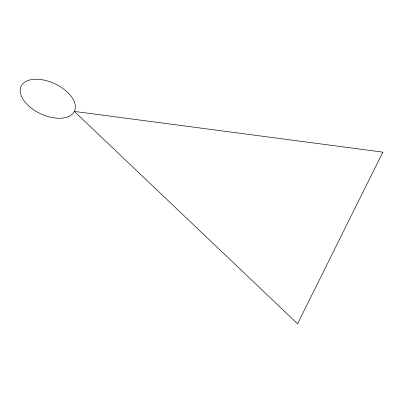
<?xml version="1.0" encoding="UTF-8"?>
<svg xmlns="http://www.w3.org/2000/svg" width="403" height="403" viewBox="0 0 403 403"><rect width="100%" height="100%" fill="white"/><g stroke="black" fill="none" stroke-linecap="round" stroke-linejoin="round"><path stroke-width="0.6" d="M382.85 152.127L297.575 323.765L74.328 111.409A29.449 16.594 25 0 0 40.844 79.552A29.449 16.594 25 0 0 28.054 105.299A29.449 16.594 25 0 0 74.328 111.409L382.85 152.127"/></g></svg>
